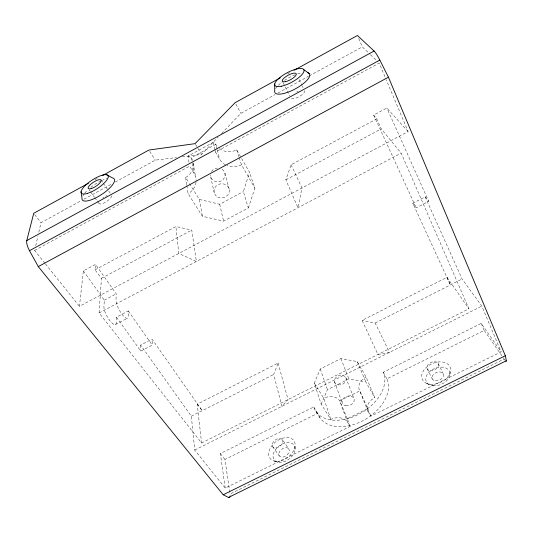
<?xml version="1.0" encoding="UTF-8"?>
<svg xmlns="http://www.w3.org/2000/svg" width="533" height="533" viewBox="0 0 533 533"><rect width="100%" height="100%" fill="white"/><g stroke="black" fill="none" stroke-linecap="round" stroke-linejoin="round"><path stroke-width="0.4" stroke-dasharray="2.67 2" d="M83.355 270.877L104.315 300.166L103.928 306.728A11.16 3.478 61.1 0 0 109.845 320.659A11.16 3.478 61.1 0 0 116.307 322.618L116.48 317.168L128.26 310.959L128.213 316.349A11.18 3.291 61.2 0 1 121.977 314.263A11.18 3.291 61.2 0 1 115.994 300.332L116.214 293.85L95.474 264.375L83.355 270.877L79.45 306.302L408.111 131.571L386.265 79.83M295.055 449.366L295.155 445.668M408.111 131.571L386.845 108.012L373.646 115.095L376.784 118.852L381.228 128.879L401.156 153.124L468.947 308.78L201.594 442.983L99.085 312.944L101.45 278.306L95.014 269.838L95.474 264.375M449.712 375.259L450.485 371.621M44.939 263.262L34.632 250.41L34.998 248.831M35.724 245.66L37.916 236.159M38.829 232.201L41.014 222.701L81.056 200.788M186.856 185.564L188.082 193.639L202.4 216.285L223.58 221.155L248.345 207.957L243.361 191.567L249.571 172.452L236.672 149.806A15.517 14.884 -15.7 0 1 219.376 148.474M248.345 207.957L254.894 188.182L249.571 172.452M291.098 164.77L301.984 187.996L297.947 207.73L285.841 179.828L291.098 164.77L376.784 118.852M278.119 363.073L288.033 399.59L281.904 406.333L273.689 374.466L278.119 363.073L197.237 404.161L201.594 442.983M197.237 404.161L202.2 410.683L152.058 339.135L140.665 345.071L191.34 416.193L194.725 450.045L225.212 488.068L350.108 426.413L347.416 422.049A12.759 9.507 -18.6 0 0 330.853 419.458L321.179 404.161L314.317 383.154L320.293 368.976L340.907 358.582L357.277 361.574L366.098 377.071L374.832 397.645A12.859 9.614 -21.8 0 0 368.19 411.776L370.795 416.206L501.133 351.867L481.805 306.089L462.084 279.006L425.154 196.844L412.815 203.266L450.372 284.942L446.98 277.293L362.1 320.413L377.93 354.465L389.516 352.366L375.185 323.038L362.1 320.413M321.179 404.161L327.455 389.663L348.882 378.936L365.811 381.895L374.832 397.645M182.259 156.809L201.561 154.417L218.157 137.081M221.575 133.51L240.943 113.276L275.095 94.588M94.927 179.688L97.113 178.488M287.527 73.887L289.712 72.681M83.967 199.195L110.904 184.451M115.275 182.059L155.31 160.147L176.543 157.515M277.999 92.995L308.52 76.292M309.247 75.893L362.293 46.864L369.869 54.133M189.015 162.272L187.969 156.102L213.027 142.438L215.798 144.37A15.517 14.884 -15.7 0 0 218.197 147.441M34.632 250.41L189.661 166.129L194.005 173.178A16.243 15.044 0 0 1 196.144 180.7M225.479 164.837A16.243 15.41 -16.1 0 1 219.696 159.247L215.485 152.085L379.196 63.087L385.945 79.064M95.014 269.838L175.863 226.518L191.767 230.069L196.384 261.463L178.795 253.488L175.863 226.518M189.495 183.665L199.375 199.455L219.676 204.252L243.361 191.567M101.45 278.306L191.767 230.069M285.841 179.828L381.228 128.879M104.315 300.166L116.214 293.85M99.085 312.944L401.156 153.124M115.388 324.564L127.38 318.261M116.48 317.168L140.759 351.094L152.285 345.098L152.058 339.135M412.815 203.266L416.206 207.817L428.692 201.321L386.845 108.012M191.34 416.193L273.689 374.466M375.185 323.038L462.084 279.006M194.725 450.045L481.805 306.089M225.212 488.068L220.369 453.563L313.737 406.972A39.022 25.477 -30.7 0 0 346.963 418.798L350.634 417.719A39.022 25.477 -30.7 0 0 364.812 410.703L368.023 408.371A39.022 25.477 -30.7 0 0 383.26 372.274L481.172 323.411L501.133 351.867M229.77 492.405L224.953 459.459L317.768 413.248A38.769 25.631 -30.7 0 0 362.014 421.163A38.769 25.631 -30.7 0 0 386.871 378.85L484.177 330.407L502.739 357.01M350.108 426.413L347.309 418.698L367.723 408.591L359.782 390.902A12.399 9.461 -22 0 1 366.098 377.071M505.164 360.381A10.7 1.139 61.4 0 1 504.171 359.055L230.009 494.051A10.28 2.825 65.8 0 1 230.123 495.743M274.275 461.098L277.746 462.164M426.693 383.38L429.978 385.013M187.969 156.102L191.267 157.735A15.53 14.531 2.2 0 1 192.58 160.533M370.455 54.692L378.03 61.968M45.452 263.902L79.45 306.302M425.154 196.844L428.692 201.321M34.692 214.559L41.014 222.701M220.369 453.563L224.953 459.459M89.184 189.795L90.117 191.107M90.59 191.76L94.328 196.99M94.794 197.65L96.66 200.261M97.126 200.921L98.998 203.533M272.683 446.714L279.252 455.908M128.26 310.959L152.285 345.098M503.219 357.69L504.171 359.055M446.98 277.293L468.947 308.78M101.037 180.027L102.876 182.652M103.335 183.312L110.677 193.825M282.323 439.618A5.99 3.904 -37 0 1 277.1 447.707A5.99 3.904 -37 0 1 273.123 442.23A5.99 3.904 -37 0 1 282.323 439.618L288.786 448.866A5.93 3.938 -37.3 0 1 283.663 456.941A5.93 3.938 -37.3 0 1 279.652 451.418A5.93 3.938 -37.3 0 1 288.786 448.866M149.706 151.412L155.31 160.147M313.737 406.972L317.768 413.248M315.909 411.469L319.96 417.772M193.239 163.504A15.53 14.531 2.2 0 1 185.631 177.489L189.068 182.979M314.317 383.154L323.751 398.231L330.853 419.458M195.491 144.316L197.516 147.688M197.923 148.361L201.561 154.417M239.217 157.701L241.502 164.804L254.894 188.182M235.892 104.088L240.943 113.276M383.26 372.274L386.871 378.85M283.09 82.735L289.725 95.92M427.18 368.863L432.31 379.043M299.086 79.577L301.978 85.487M302.344 86.226L303.064 87.705M438.146 363.419L443.17 373.673M373.646 115.095L416.206 207.817M358.709 38.529L362.293 46.864M481.172 323.411L484.177 330.407M347.309 418.698L339.774 400.863A12.306 9.361 -18.6 0 0 323.751 398.231M357.277 361.574L365.811 381.895M367.723 408.591L370.795 416.206M368.19 411.776L359.782 390.902L339.774 400.863L347.416 422.049M340.907 358.582L348.882 378.936M345.75 377.384L353.765 398.091M334.464 381.668L342.053 402.522M320.293 368.976L327.455 389.663M236.672 149.806L238.957 156.909M224.906 173.145L229.13 188.995M217.031 149.073L215.798 144.37L191.267 157.735L192.133 162.612M217.237 149.853L219.696 159.247M213.027 142.438L214.666 148.874M214.872 149.673L215.485 152.085M219.676 204.252L223.58 221.155M210.648 176.769L214.226 192.799M193.099 162.898L195.611 176.816M199.375 199.455L202.4 216.285M192.273 163.424L194.005 173.178M185.631 177.489L186.73 184.751M140.665 345.071L140.759 351.094M196.051 182.266A16.243 15.044 0 0 1 188.082 193.639M241.502 164.804A16.243 15.41 -16.1 0 1 226.958 165.556M275.681 88.538A19.654 6.416 -28.3 0 1 277.746 85.926M278.273 85.387A19.654 6.416 -28.3 0 1 283.196 81.296M284.515 80.39A19.654 6.416 -28.3 0 1 296.228 74.387M297.674 73.874A19.654 6.416 -28.3 0 1 301.751 72.768M111.77 195.804A7.569 2.505 -33.4 0 1 105.088 202.413A7.569 2.505 -33.4 0 1 98.852 202.853M102.789 198.069A7.569 2.505 -33.4 0 1 103.855 197.31M105.521 196.304A7.569 2.505 -33.4 0 1 107.173 195.498M82.815 195.944A19.088 6.063 -33.3 0 1 84.107 193.945M84.66 193.246A19.088 6.063 -33.3 0 1 87.399 190.308M90.843 187.33A19.088 6.063 -33.3 0 1 100.997 180.9M101.69 180.567A19.088 6.063 -33.3 0 1 106.84 178.555M304.51 90.657A7.788 2.652 -28.2 0 1 299.08 96.666A7.788 2.652 -28.2 0 1 290.838 98.119M296.881 91.836A7.788 2.652 -28.2 0 1 298.087 91.27M222.114 169.281A7.355 6.869 -10 0 1 221.042 181.013A7.355 6.869 -10 0 1 210.428 174.991M211.468 171.526A7.355 6.869 -10 0 1 217.277 168.062M430.238 370.622A6.129 4.084 -24.3 0 0 438.486 364.432A6.129 4.084 -24.3 0 0 429.305 363.439A6.129 4.084 -24.3 0 0 430.238 370.622M430.264 384.266A15.217 10.267 -24.1 0 0 450.592 368.763A15.217 10.267 -24.1 0 0 427.633 366.311A15.217 10.267 -24.1 0 0 430.264 384.266M281.091 460.772A14.871 9.827 -37.2 0 0 293.803 440.525A14.871 9.827 -37.2 0 0 270.897 447.14A14.871 9.827 -37.2 0 0 281.091 460.772M432.896 385.739A12.632 8.575 -24 0 0 449.805 372.88A12.632 8.575 -24 0 0 430.724 370.741A12.632 8.575 -24 0 0 432.896 385.739M435.361 380.835A6.063 4.117 -24 0 0 443.509 374.692A6.063 4.117 -24 0 0 434.382 373.613A6.063 4.117 -24 0 0 435.361 380.835M283.369 461.911A12.352 8.208 -37.3 0 0 293.936 445.062A12.352 8.208 -37.3 0 0 274.895 450.492A12.352 8.208 -37.3 0 0 283.369 461.911M338.195 384.879A6.083 4.717 -20.1 0 0 346.19 378.53A6.083 4.717 -20.1 0 0 336.589 376.831A6.083 4.717 -20.1 0 0 338.195 384.879M345.89 405.773A6.309 4.797 -20 0 0 354.212 399.257A6.309 4.797 -20 0 0 344.285 397.578A6.309 4.797 -20 0 0 345.89 405.773M217.664 197.037A7.695 7.102 -10.9 0 0 229.343 190.834A7.695 7.102 -10.9 0 0 218.01 184.704A7.695 7.102 -10.9 0 0 217.664 197.037"/><path stroke-width="0.8" d="M274.708 83.914L274.702 90.803A19.654 6.416 -28.3 0 0 295.608 88.711A19.654 6.416 -28.3 0 0 307.808 72.668M229.903 496.923A10.28 2.825 65.8 0 1 228.53 497.442L223.2 494.771L38.289 266.593L29.468 250.69A13.112 4.544 58.2 0 1 26.763 240.603L33.719 213.307L88.365 183.292M102.209 175.683L148.847 150.066L195.091 143.643L235.113 102.676L280.245 77.885M294.076 70.283L357.41 35.498L374.106 51.028A13.785 1.872 64.3 0 1 379.829 60.076L388.437 77.192L505.344 355.731L506.35 360.754A10.7 1.139 61.4 0 1 505.89 361.141M26.763 240.603L374.106 51.028M29.468 250.69L379.829 60.076M38.289 266.593L388.437 77.192M223.2 494.771L505.344 355.731M228.53 497.442L506.35 360.754M106.687 174.757L112.563 177.949A19.088 6.063 -33.3 0 1 101.776 194.398A19.088 6.063 -33.3 0 1 81.995 198.216L81.063 191.707M303.71 69.543L309.367 73.701M281.324 86.246A16.45 5.257 -28.4 0 0 304.01 70.942A16.45 5.257 -28.4 0 0 282.697 75.413A16.45 5.257 -28.4 0 0 281.324 86.246M87.499 193.379A15.977 4.97 -33.3 0 0 108.292 176.769A15.977 4.97 -33.3 0 0 88.218 182.886A15.977 4.97 -33.3 0 0 87.499 193.379M91.163 188.622A7.669 2.385 -33.3 0 0 101.197 180.66A7.669 2.385 -33.3 0 0 91.609 183.532A7.669 2.385 -33.3 0 0 91.163 188.622M285.382 81.682A7.895 2.525 -28.4 0 0 296.315 74.353A7.895 2.525 -28.4 0 0 286.148 76.432A7.895 2.525 -28.4 0 0 285.382 81.682"/></g></svg>
